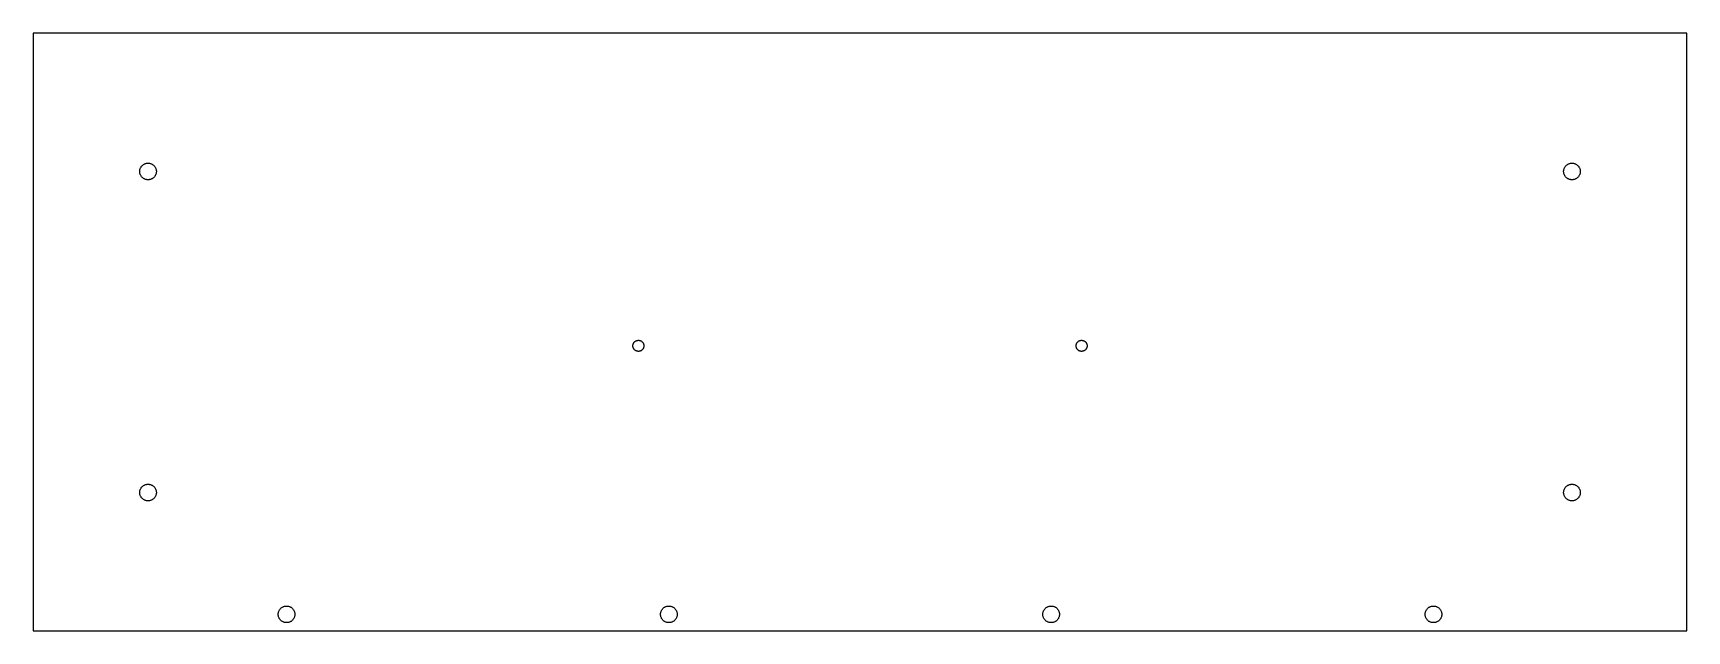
# Model space of a CAD drawing. Header units: metres. Extents: x 0 to 597, y 0 to 216.
import ezdxf

# ---------------------------------------------------------------- set-up
doc = ezdxf.new("R2010")
doc.units = ezdxf.units.M

msp = doc.modelspace()

# ---------------------------------------------------------------- linework, layer by layer
for p, q in [((597, 216), (0, 216)), ((0, 216), (0, 0)), ((597, 0), (597, 216)), ((38.7107, 167.104), (38.7855, 167.277)), ((38.7855, 167.277), (38.8711, 167.445)), ((38.8711, 167.445), (38.967, 167.607)), ((38.967, 167.607), (39.0729, 167.763)), ((39.0729, 167.763), (39.1885, 167.912)), ((39.1885, 167.912), (39.3131, 168.054)), ((39.3131, 168.054), (39.4464, 168.187)), ((39.4464, 168.187), (39.5877, 168.312)), ((39.5877, 168.312), (39.7366, 168.427)), ((39.7366, 168.427), (39.8925, 168.533)), ((39.8925, 168.533), (40.0547, 168.629)), ((40.0547, 168.629), (40.2227, 168.714)), ((40.2227, 168.714), (40.3956, 168.789)), ((40.3956, 168.789), (40.5729, 168.853)), ((40.5729, 168.853), (40.7539, 168.906)), ((40.7539, 168.906), (40.9379, 168.947)), ((40.9379, 168.947), (41.124, 168.976)), ((41.124, 168.976), (41.3116, 168.994)), ((41.3116, 168.994), (41.5, 169)), ((41.5, 169), (41.6884, 168.994)), ((41.6884, 168.994), (41.876, 168.976)), ((41.876, 168.976), (42.0621, 168.947)), ((42.0621, 168.947), (42.2461, 168.906)), ((42.2461, 168.906), (42.4271, 168.853)), ((42.4271, 168.853), (42.6044, 168.789)), ((42.6044, 168.789), (42.7773, 168.714)), ((42.7773, 168.714), (42.9453, 168.629)), ((42.9453, 168.629), (43.1075, 168.533)), ((43.1075, 168.533), (43.2634, 168.427)), ((43.2634, 168.427), (43.4123, 168.312)), ((43.4123, 168.312), (43.5536, 168.187)), ((43.5536, 168.187), (43.6869, 168.054)), ((43.6869, 168.054), (43.8115, 167.912)), ((43.8115, 167.912), (43.9271, 167.763)), ((43.9271, 167.763), (44.033, 167.607)), ((44.033, 167.607), (44.1289, 167.445)), ((44.1289, 167.445), (44.2145, 167.277)), ((44.2145, 167.277), (44.2893, 167.104)), ((552.711, 167.104), (552.786, 167.277)), ((552.786, 167.277), (552.871, 167.445)), ((552.871, 167.445), (552.967, 167.607)), ((552.967, 167.607), (553.073, 167.763)), ((553.073, 167.763), (553.188, 167.912)), ((553.188, 167.912), (553.313, 168.054)), ((553.313, 168.054), (553.446, 168.187)), ((553.446, 168.187), (553.588, 168.312)), ((553.588, 168.312), (553.737, 168.427)), ((553.737, 168.427), (553.893, 168.533)), ((553.893, 168.533), (554.055, 168.629)), ((554.055, 168.629), (554.223, 168.714)), ((554.223, 168.714), (554.396, 168.789)), ((554.396, 168.789), (554.573, 168.853)), ((554.573, 168.853), (554.754, 168.906)), ((554.754, 168.906), (554.938, 168.947)), ((554.938, 168.947), (555.124, 168.976)), ((555.124, 168.976), (555.312, 168.994)), ((555.312, 168.994), (555.5, 169)), ((555.5, 169), (555.688, 168.994)), ((555.688, 168.994), (555.876, 168.976)), ((555.876, 168.976), (556.062, 168.947)), ((556.062, 168.947), (556.246, 168.906)), ((556.246, 168.906), (556.427, 168.853)), ((556.427, 168.853), (556.604, 168.789)), ((556.604, 168.789), (556.777, 168.714)), ((556.777, 168.714), (556.945, 168.629)), ((556.945, 168.629), (557.107, 168.533)), ((557.107, 168.533), (557.263, 168.427)), ((557.263, 168.427), (557.412, 168.312)), ((557.412, 168.312), (557.554, 168.187)), ((557.554, 168.187), (557.687, 168.054)), ((557.687, 168.054), (557.812, 167.912)), ((557.812, 167.912), (557.927, 167.763)), ((557.927, 167.763), (558.033, 167.607)), ((558.033, 167.607), (558.129, 167.445)), ((558.129, 167.445), (558.214, 167.277)), ((558.214, 167.277), (558.289, 167.104)), ((38.5, 166), (38.5059, 166.188)), ((38.5059, 165.812), (38.5, 166)), ((38.5059, 166.188), (38.5237, 166.376)), ((38.5237, 165.624), (38.5059, 165.812)), ((38.5237, 166.376), (38.5531, 166.562)), ((38.5531, 165.438), (38.5237, 165.624)), ((38.5531, 166.562), (38.5942, 166.746)), ((38.5942, 165.254), (38.5531, 165.438)), ((38.5942, 166.746), (38.6468, 166.927)), ((38.6468, 165.073), (38.5942, 165.254)), ((38.6468, 166.927), (38.7107, 167.104)), ((38.7107, 164.896), (38.6468, 165.073)), ((38.7855, 164.723), (38.7107, 164.896)), ((38.8711, 164.555), (38.7855, 164.723)), ((38.967, 164.393), (38.8711, 164.555)), ((39.0729, 164.237), (38.967, 164.393)), ((39.1885, 164.088), (39.0729, 164.237)), ((39.3131, 163.946), (39.1885, 164.088)), ((39.4464, 163.813), (39.3131, 163.946)), ((39.5877, 163.688), (39.4464, 163.813)), ((39.7366, 163.573), (39.5877, 163.688)), ((39.8925, 163.467), (39.7366, 163.573)), ((40.0547, 163.371), (39.8925, 163.467)), ((40.2227, 163.286), (40.0547, 163.371)), ((40.3956, 163.211), (40.2227, 163.286)), ((40.5729, 163.147), (40.3956, 163.211)), ((40.7539, 163.094), (40.5729, 163.147)), ((40.9379, 163.053), (40.7539, 163.094)), ((41.124, 163.024), (40.9379, 163.053)), ((41.3116, 163.006), (41.124, 163.024)), ((41.5, 163), (41.3116, 163.006)), ((41.6884, 163.006), (41.5, 163)), ((41.876, 163.024), (41.6884, 163.006)), ((42.0621, 163.053), (41.876, 163.024)), ((42.2461, 163.094), (42.0621, 163.053)), ((42.4271, 163.147), (42.2461, 163.094)), ((42.6044, 163.211), (42.4271, 163.147)), ((42.7773, 163.286), (42.6044, 163.211)), ((42.9453, 163.371), (42.7773, 163.286)), ((43.1075, 163.467), (42.9453, 163.371)), ((43.2634, 163.573), (43.1075, 163.467)), ((43.4123, 163.688), (43.2634, 163.573)), ((43.5536, 163.813), (43.4123, 163.688)), ((43.6869, 163.946), (43.5536, 163.813)), ((43.8115, 164.088), (43.6869, 163.946)), ((43.9271, 164.237), (43.8115, 164.088)), ((44.033, 164.393), (43.9271, 164.237)), ((44.1289, 164.555), (44.033, 164.393)), ((44.2145, 164.723), (44.1289, 164.555)), ((44.2893, 164.896), (44.2145, 164.723)), ((44.2893, 167.104), (44.3532, 166.927)), ((44.3532, 165.073), (44.2893, 164.896)), ((44.3532, 166.927), (44.4057, 166.746)), ((44.4057, 165.254), (44.3532, 165.073)), ((44.4057, 166.746), (44.4469, 166.562)), ((44.4469, 165.438), (44.4057, 165.254)), ((44.4469, 166.562), (44.4763, 166.376)), ((44.4763, 165.624), (44.4469, 165.438)), ((44.4763, 166.376), (44.4941, 166.188)), ((44.4941, 165.812), (44.4763, 165.624)), ((44.4941, 166.188), (44.5, 166)), ((44.5, 166), (44.4941, 165.812)), ((552.5, 166), (552.506, 166.188)), ((552.506, 165.812), (552.5, 166)), ((552.506, 166.188), (552.524, 166.376)), ((552.524, 165.624), (552.506, 165.812)), ((552.524, 166.376), (552.553, 166.562)), ((552.553, 165.438), (552.524, 165.624)), ((552.553, 166.562), (552.594, 166.746)), ((552.594, 165.254), (552.553, 165.438)), ((552.594, 166.746), (552.647, 166.927)), ((552.647, 165.073), (552.594, 165.254)), ((552.647, 166.927), (552.711, 167.104)), ((552.711, 164.896), (552.647, 165.073)), ((552.786, 164.723), (552.711, 164.896)), ((552.871, 164.555), (552.786, 164.723)), ((552.967, 164.393), (552.871, 164.555)), ((553.073, 164.237), (552.967, 164.393)), ((553.188, 164.088), (553.073, 164.237)), ((553.313, 163.946), (553.188, 164.088)), ((553.446, 163.813), (553.313, 163.946)), ((553.588, 163.688), (553.446, 163.813)), ((553.737, 163.573), (553.588, 163.688)), ((553.893, 163.467), (553.737, 163.573)), ((554.055, 163.371), (553.893, 163.467)), ((554.223, 163.286), (554.055, 163.371)), ((554.396, 163.211), (554.223, 163.286)), ((554.573, 163.147), (554.396, 163.211)), ((554.754, 163.094), (554.573, 163.147)), ((554.938, 163.053), (554.754, 163.094)), ((555.124, 163.024), (554.938, 163.053)), ((555.312, 163.006), (555.124, 163.024)), ((555.5, 163), (555.312, 163.006)), ((555.688, 163.006), (555.5, 163)), ((555.876, 163.024), (555.688, 163.006)), ((556.062, 163.053), (555.876, 163.024)), ((556.246, 163.094), (556.062, 163.053)), ((556.427, 163.147), (556.246, 163.094)), ((556.604, 163.211), (556.427, 163.147)), ((556.777, 163.286), (556.604, 163.211)), ((556.945, 163.371), (556.777, 163.286)), ((557.107, 163.467), (556.945, 163.371)), ((557.263, 163.573), (557.107, 163.467)), ((557.412, 163.688), (557.263, 163.573)), ((557.554, 163.813), (557.412, 163.688)), ((557.687, 163.946), (557.554, 163.813)), ((557.812, 164.088), (557.687, 163.946)), ((557.927, 164.237), (557.812, 164.088)), ((558.033, 164.393), (557.927, 164.237)), ((558.129, 164.555), (558.033, 164.393)), ((558.214, 164.723), (558.129, 164.555)), ((558.289, 164.896), (558.214, 164.723)), ((558.289, 167.104), (558.353, 166.927)), ((558.353, 165.073), (558.289, 164.896)), ((558.353, 166.927), (558.406, 166.746)), ((558.406, 165.254), (558.353, 165.073)), ((558.406, 166.746), (558.447, 166.562)), ((558.447, 165.438), (558.406, 165.254)), ((558.447, 166.562), (558.476, 166.376)), ((558.476, 165.624), (558.447, 165.438)), ((558.476, 166.376), (558.494, 166.188)), ((558.494, 165.812), (558.476, 165.624)), ((558.494, 166.188), (558.5, 166)), ((558.5, 166), (558.494, 165.812)), ((216.5, 103), (216.504, 103.126)), ((216.504, 102.874), (216.5, 103)), ((216.504, 103.126), (216.516, 103.251)), ((216.516, 102.749), (216.504, 102.874)), ((216.516, 103.251), (216.535, 103.375)), ((216.535, 102.625), (216.516, 102.749)), ((216.535, 103.375), (216.563, 103.497)), ((216.563, 102.503), (216.535, 102.625)), ((216.563, 103.497), (216.598, 103.618)), ((216.598, 102.382), (216.563, 102.503)), ((216.598, 103.618), (216.64, 103.736)), ((216.64, 102.264), (216.598, 102.382)), ((216.64, 103.736), (216.69, 103.852)), ((216.69, 102.148), (216.64, 102.264)), ((216.69, 103.852), (216.747, 103.964)), ((216.747, 102.036), (216.69, 102.148)), ((216.747, 103.964), (216.811, 104.072)), ((216.811, 101.928), (216.747, 102.036)), ((216.811, 104.072), (216.882, 104.176)), ((216.882, 101.824), (216.811, 101.928)), ((216.882, 104.176), (216.959, 104.275)), ((216.959, 101.725), (216.882, 101.824)), ((216.959, 104.275), (217.042, 104.369)), ((217.042, 101.631), (216.959, 101.725)), ((217.042, 104.369), (217.131, 104.458)), ((217.131, 101.542), (217.042, 101.631)), ((217.131, 104.458), (217.225, 104.541)), ((217.225, 101.459), (217.131, 101.542)), ((217.225, 104.541), (217.324, 104.618)), ((217.324, 104.618), (217.428, 104.689)), ((217.428, 104.689), (217.536, 104.753)), ((217.536, 104.753), (217.648, 104.81)), ((217.648, 104.81), (217.764, 104.86)), ((217.764, 104.86), (217.882, 104.902)), ((217.882, 104.902), (218.003, 104.937)), ((218.003, 104.937), (218.125, 104.965)), ((218.125, 104.965), (218.249, 104.984)), ((218.249, 104.984), (218.374, 104.996)), ((218.374, 104.996), (218.5, 105)), ((218.5, 105), (218.626, 104.996)), ((218.626, 104.996), (218.751, 104.984)), ((218.751, 104.984), (218.875, 104.965)), ((218.875, 104.965), (218.997, 104.937)), ((218.997, 104.937), (219.118, 104.902)), ((219.118, 104.902), (219.236, 104.86)), ((219.236, 104.86), (219.352, 104.81)), ((219.352, 104.81), (219.464, 104.753)), ((219.464, 104.753), (219.572, 104.689)), ((219.572, 104.689), (219.676, 104.618)), ((219.676, 104.618), (219.775, 104.541)), ((219.775, 104.541), (219.869, 104.458)), ((219.869, 101.542), (219.775, 101.459)), ((219.869, 104.458), (219.958, 104.369)), ((219.958, 101.631), (219.869, 101.542)), ((219.958, 104.369), (220.041, 104.275)), ((220.041, 101.725), (219.958, 101.631)), ((220.041, 104.275), (220.118, 104.176)), ((220.118, 101.824), (220.041, 101.725)), ((220.118, 104.176), (220.189, 104.072)), ((220.189, 101.928), (220.118, 101.824)), ((220.189, 104.072), (220.253, 103.964)), ((220.253, 102.036), (220.189, 101.928)), ((220.253, 103.964), (220.31, 103.852)), ((220.31, 102.148), (220.253, 102.036)), ((220.31, 103.852), (220.36, 103.736)), ((220.36, 102.264), (220.31, 102.148)), ((220.36, 103.736), (220.402, 103.618)), ((220.402, 102.382), (220.36, 102.264)), ((220.402, 103.618), (220.437, 103.497)), ((220.437, 102.503), (220.402, 102.382)), ((220.437, 103.497), (220.465, 103.375)), ((220.465, 102.625), (220.437, 102.503)), ((220.465, 103.375), (220.484, 103.251)), ((220.484, 102.749), (220.465, 102.625)), ((220.484, 103.251), (220.496, 103.126)), ((220.496, 102.874), (220.484, 102.749)), ((220.496, 103.126), (220.5, 103)), ((220.5, 103), (220.496, 102.874)), ((376.5, 103), (376.504, 103.126)), ((376.504, 102.874), (376.5, 103)), ((376.504, 103.126), (376.516, 103.251)), ((376.516, 102.749), (376.504, 102.874)), ((376.516, 103.251), (376.535, 103.375)), ((376.535, 102.625), (376.516, 102.749)), ((376.535, 103.375), (376.563, 103.497)), ((376.563, 102.503), (376.535, 102.625)), ((376.563, 103.497), (376.598, 103.618)), ((376.598, 102.382), (376.563, 102.503)), ((376.598, 103.618), (376.64, 103.736)), ((376.64, 102.264), (376.598, 102.382)), ((376.64, 103.736), (376.69, 103.852)), ((376.69, 102.148), (376.64, 102.264)), ((376.69, 103.852), (376.747, 103.964)), ((376.747, 102.036), (376.69, 102.148)), ((376.747, 103.964), (376.811, 104.072)), ((376.811, 101.928), (376.747, 102.036)), ((376.811, 104.072), (376.882, 104.176)), ((376.882, 101.824), (376.811, 101.928)), ((376.882, 104.176), (376.959, 104.275)), ((376.959, 101.725), (376.882, 101.824)), ((376.959, 104.275), (377.042, 104.369)), ((377.042, 101.631), (376.959, 101.725)), ((377.042, 104.369), (377.131, 104.458)), ((377.131, 101.542), (377.042, 101.631)), ((377.131, 104.458), (377.225, 104.541)), ((377.225, 101.459), (377.131, 101.542)), ((377.225, 104.541), (377.324, 104.618)), ((377.324, 104.618), (377.428, 104.689)), ((377.428, 104.689), (377.536, 104.753)), ((377.536, 104.753), (377.648, 104.81)), ((377.648, 104.81), (377.764, 104.86)), ((377.764, 104.86), (377.882, 104.902)), ((377.882, 104.902), (378.003, 104.937)), ((378.003, 104.937), (378.125, 104.965)), ((378.125, 104.965), (378.249, 104.984)), ((378.249, 104.984), (378.374, 104.996)), ((378.374, 104.996), (378.5, 105)), ((378.5, 105), (378.626, 104.996)), ((378.626, 104.996), (378.751, 104.984)), ((378.751, 104.984), (378.875, 104.965)), ((378.875, 104.965), (378.997, 104.937)), ((378.997, 104.937), (379.118, 104.902)), ((379.118, 104.902), (379.236, 104.86)), ((379.236, 104.86), (379.352, 104.81)), ((379.352, 104.81), (379.464, 104.753)), ((379.464, 104.753), (379.572, 104.689)), ((379.572, 104.689), (379.676, 104.618)), ((379.676, 104.618), (379.775, 104.541)), ((379.775, 104.541), (379.869, 104.458)), ((379.869, 101.542), (379.775, 101.459)), ((379.869, 104.458), (379.958, 104.369)), ((379.958, 101.631), (379.869, 101.542)), ((379.958, 104.369), (380.041, 104.275)), ((380.041, 101.725), (379.958, 101.631)), ((380.041, 104.275), (380.118, 104.176)), ((380.118, 101.824), (380.041, 101.725)), ((380.118, 104.176), (380.189, 104.072)), ((380.189, 101.928), (380.118, 101.824)), ((380.189, 104.072), (380.253, 103.964)), ((380.253, 102.036), (380.189, 101.928)), ((380.253, 103.964), (380.31, 103.852)), ((380.31, 102.148), (380.253, 102.036)), ((380.31, 103.852), (380.36, 103.736)), ((380.36, 102.264), (380.31, 102.148)), ((380.36, 103.736), (380.402, 103.618)), ((380.402, 102.382), (380.36, 102.264)), ((380.402, 103.618), (380.437, 103.497)), ((380.437, 102.503), (380.402, 102.382)), ((380.437, 103.497), (380.465, 103.375)), ((380.465, 102.625), (380.437, 102.503)), ((380.465, 103.375), (380.484, 103.251)), ((380.484, 102.749), (380.465, 102.625)), ((380.484, 103.251), (380.496, 103.126)), ((380.496, 102.874), (380.484, 102.749)), ((380.496, 103.126), (380.5, 103)), ((380.5, 103), (380.496, 102.874)), ((217.324, 101.382), (217.225, 101.459)), ((217.428, 101.311), (217.324, 101.382)), ((217.536, 101.247), (217.428, 101.311)), ((217.648, 101.19), (217.536, 101.247)), ((217.764, 101.14), (217.648, 101.19)), ((217.882, 101.098), (217.764, 101.14)), ((218.003, 101.063), (217.882, 101.098)), ((218.125, 101.035), (218.003, 101.063)), ((218.249, 101.016), (218.125, 101.035)), ((218.374, 101.004), (218.249, 101.016)), ((218.5, 101), (218.374, 101.004)), ((218.626, 101.004), (218.5, 101)), ((218.751, 101.016), (218.626, 101.004)), ((218.875, 101.035), (218.751, 101.016)), ((218.997, 101.063), (218.875, 101.035)), ((219.118, 101.098), (218.997, 101.063)), ((219.236, 101.14), (219.118, 101.098)), ((219.352, 101.19), (219.236, 101.14)), ((219.464, 101.247), (219.352, 101.19)), ((219.572, 101.311), (219.464, 101.247)), ((219.676, 101.382), (219.572, 101.311)), ((219.775, 101.459), (219.676, 101.382)), ((377.324, 101.382), (377.225, 101.459)), ((377.428, 101.311), (377.324, 101.382)), ((377.536, 101.247), (377.428, 101.311)), ((377.648, 101.19), (377.536, 101.247)), ((377.764, 101.14), (377.648, 101.19)), ((377.882, 101.098), (377.764, 101.14)), ((378.003, 101.063), (377.882, 101.098)), ((378.125, 101.035), (378.003, 101.063)), ((378.249, 101.016), (378.125, 101.035)), ((378.374, 101.004), (378.249, 101.016)), ((378.5, 101), (378.374, 101.004)), ((378.626, 101.004), (378.5, 101)), ((378.751, 101.016), (378.626, 101.004)), ((378.875, 101.035), (378.751, 101.016)), ((378.997, 101.063), (378.875, 101.035)), ((379.118, 101.098), (378.997, 101.063)), ((379.236, 101.14), (379.118, 101.098)), ((379.352, 101.19), (379.236, 101.14)), ((379.464, 101.247), (379.352, 101.19)), ((379.572, 101.311), (379.464, 101.247)), ((379.676, 101.382), (379.572, 101.311)), ((379.775, 101.459), (379.676, 101.382)), ((38.5, 50), (38.5059, 50.1884)), ((38.5059, 49.8116), (38.5, 50)), ((38.5059, 50.1884), (38.5237, 50.376)), ((38.5237, 49.624), (38.5059, 49.8116)), ((38.5237, 50.376), (38.5531, 50.5621)), ((38.5531, 49.4379), (38.5237, 49.624)), ((38.5531, 50.5621), (38.5942, 50.7461)), ((38.5942, 49.2539), (38.5531, 49.4379)), ((38.5942, 50.7461), (38.6468, 50.9271)), ((38.6468, 49.0729), (38.5942, 49.2539)), ((38.6468, 50.9271), (38.7107, 51.1044)), ((38.7107, 48.8956), (38.6468, 49.0729)), ((38.7107, 51.1044), (38.7855, 51.2773)), ((38.7855, 48.7227), (38.7107, 48.8956)), ((38.7855, 51.2773), (38.8711, 51.4453)), ((38.8711, 48.5547), (38.7855, 48.7227)), ((38.8711, 51.4453), (38.967, 51.6075)), ((38.967, 48.3925), (38.8711, 48.5547)), ((38.967, 51.6075), (39.0729, 51.7634)), ((39.0729, 48.2366), (38.967, 48.3925)), ((39.0729, 51.7634), (39.1885, 51.9123)), ((39.1885, 48.0877), (39.0729, 48.2366)), ((39.1885, 51.9123), (39.3131, 52.0536)), ((39.3131, 47.9464), (39.1885, 48.0877)), ((39.3131, 52.0536), (39.4464, 52.1869)), ((39.4464, 47.8131), (39.3131, 47.9464)), ((39.4464, 52.1869), (39.5877, 52.3115)), ((39.5877, 47.6885), (39.4464, 47.8131)), ((39.5877, 52.3115), (39.7366, 52.4271)), ((39.7366, 52.4271), (39.8925, 52.533)), ((39.8925, 52.533), (40.0547, 52.6289)), ((40.0547, 52.6289), (40.2227, 52.7145)), ((40.2227, 52.7145), (40.3956, 52.7893)), ((40.3956, 52.7893), (40.5729, 52.8532)), ((40.5729, 52.8532), (40.7539, 52.9057)), ((40.7539, 52.9057), (40.9379, 52.9469)), ((40.9379, 52.9469), (41.124, 52.9763)), ((41.124, 52.9763), (41.3116, 52.9941)), ((41.3116, 52.9941), (41.5, 53)), ((41.5, 53), (41.6884, 52.9941)), ((41.6884, 52.9941), (41.876, 52.9763)), ((41.876, 52.9763), (42.0621, 52.9469)), ((42.0621, 52.9469), (42.2461, 52.9057)), ((42.2461, 52.9057), (42.4271, 52.8532)), ((42.4271, 52.8532), (42.6044, 52.7893)), ((42.6044, 52.7893), (42.7773, 52.7145)), ((42.7773, 52.7145), (42.9453, 52.6289)), ((42.9453, 52.6289), (43.1075, 52.533)), ((43.1075, 52.533), (43.2634, 52.4271)), ((43.2634, 52.4271), (43.4123, 52.3115)), ((43.4123, 52.3115), (43.5536, 52.1869)), ((43.5536, 47.8131), (43.4123, 47.6885)), ((43.5536, 52.1869), (43.6869, 52.0536)), ((43.6869, 47.9464), (43.5536, 47.8131)), ((43.6869, 52.0536), (43.8115, 51.9123)), ((43.8115, 48.0877), (43.6869, 47.9464)), ((43.8115, 51.9123), (43.9271, 51.7634)), ((43.9271, 48.2366), (43.8115, 48.0877)), ((43.9271, 51.7634), (44.033, 51.6075)), ((44.033, 48.3925), (43.9271, 48.2366)), ((44.033, 51.6075), (44.1289, 51.4453)), ((44.1289, 48.5547), (44.033, 48.3925)), ((44.1289, 51.4453), (44.2145, 51.2773)), ((44.2145, 48.7227), (44.1289, 48.5547)), ((44.2145, 51.2773), (44.2893, 51.1044)), ((44.2893, 48.8956), (44.2145, 48.7227)), ((44.2893, 51.1044), (44.3532, 50.9271)), ((44.3532, 49.0729), (44.2893, 48.8956)), ((44.3532, 50.9271), (44.4057, 50.7461)), ((44.4057, 49.2539), (44.3532, 49.0729)), ((44.4057, 50.7461), (44.4469, 50.5621)), ((44.4469, 49.4379), (44.4057, 49.2539)), ((44.4469, 50.5621), (44.4763, 50.376)), ((44.4763, 49.624), (44.4469, 49.4379)), ((44.4763, 50.376), (44.4941, 50.1884)), ((44.4941, 49.8116), (44.4763, 49.624)), ((44.4941, 50.1884), (44.5, 50)), ((44.5, 50), (44.4941, 49.8116)), ((552.5, 50), (552.506, 50.1884)), ((552.506, 49.8116), (552.5, 50)), ((552.506, 50.1884), (552.524, 50.376)), ((552.524, 49.624), (552.506, 49.8116)), ((552.524, 50.376), (552.553, 50.5621)), ((552.553, 49.4379), (552.524, 49.624)), ((552.553, 50.5621), (552.594, 50.7461)), ((552.594, 49.2539), (552.553, 49.4379)), ((552.594, 50.7461), (552.647, 50.9271)), ((552.647, 49.0729), (552.594, 49.2539)), ((552.647, 50.9271), (552.711, 51.1044)), ((552.711, 48.8956), (552.647, 49.0729)), ((552.711, 51.1044), (552.786, 51.2773)), ((552.786, 48.7227), (552.711, 48.8956)), ((552.786, 51.2773), (552.871, 51.4453)), ((552.871, 48.5547), (552.786, 48.7227)), ((552.871, 51.4453), (552.967, 51.6075)), ((552.967, 48.3925), (552.871, 48.5547)), ((552.967, 51.6075), (553.073, 51.7634)), ((553.073, 48.2366), (552.967, 48.3925)), ((553.073, 51.7634), (553.188, 51.9123)), ((553.188, 48.0877), (553.073, 48.2366)), ((553.188, 51.9123), (553.313, 52.0536)), ((553.313, 47.9464), (553.188, 48.0877)), ((553.313, 52.0536), (553.446, 52.1869)), ((553.446, 47.8131), (553.313, 47.9464)), ((553.446, 52.1869), (553.588, 52.3115)), ((553.588, 47.6885), (553.446, 47.8131)), ((553.588, 52.3115), (553.737, 52.4271)), ((553.737, 52.4271), (553.893, 52.533)), ((553.893, 52.533), (554.055, 52.6289)), ((554.055, 52.6289), (554.223, 52.7145)), ((554.223, 52.7145), (554.396, 52.7893)), ((554.396, 52.7893), (554.573, 52.8532)), ((554.573, 52.8532), (554.754, 52.9057)), ((554.754, 52.9057), (554.938, 52.9469)), ((554.938, 52.9469), (555.124, 52.9763)), ((555.124, 52.9763), (555.312, 52.9941)), ((555.312, 52.9941), (555.5, 53)), ((555.5, 53), (555.688, 52.9941)), ((555.688, 52.9941), (555.876, 52.9763)), ((555.876, 52.9763), (556.062, 52.9469)), ((556.062, 52.9469), (556.246, 52.9057)), ((556.246, 52.9057), (556.427, 52.8532)), ((556.427, 52.8532), (556.604, 52.7893)), ((556.604, 52.7893), (556.777, 52.7145)), ((556.777, 52.7145), (556.945, 52.6289)), ((556.945, 52.6289), (557.107, 52.533)), ((557.107, 52.533), (557.263, 52.4271)), ((557.263, 52.4271), (557.412, 52.3115)), ((557.412, 52.3115), (557.554, 52.1869)), ((557.554, 47.8131), (557.412, 47.6885)), ((557.554, 52.1869), (557.687, 52.0536)), ((557.687, 47.9464), (557.554, 47.8131)), ((557.687, 52.0536), (557.812, 51.9123)), ((557.812, 48.0877), (557.687, 47.9464)), ((557.812, 51.9123), (557.927, 51.7634)), ((557.927, 48.2366), (557.812, 48.0877)), ((557.927, 51.7634), (558.033, 51.6075)), ((558.033, 48.3925), (557.927, 48.2366)), ((558.033, 51.6075), (558.129, 51.4453)), ((558.129, 48.5547), (558.033, 48.3925)), ((558.129, 51.4453), (558.214, 51.2773)), ((558.214, 48.7227), (558.129, 48.5547)), ((558.214, 51.2773), (558.289, 51.1044)), ((558.289, 48.8956), (558.214, 48.7227)), ((558.289, 51.1044), (558.353, 50.9271)), ((558.353, 49.0729), (558.289, 48.8956)), ((558.353, 50.9271), (558.406, 50.7461)), ((558.406, 49.2539), (558.353, 49.0729)), ((558.406, 50.7461), (558.447, 50.5621)), ((558.447, 49.4379), (558.406, 49.2539)), ((558.447, 50.5621), (558.476, 50.376)), ((558.476, 49.624), (558.447, 49.4379)), ((558.476, 50.376), (558.494, 50.1884)), ((558.494, 49.8116), (558.476, 49.624)), ((558.494, 50.1884), (558.5, 50)), ((558.5, 50), (558.494, 49.8116)), ((39.7366, 47.5729), (39.5877, 47.6885)), ((39.8925, 47.467), (39.7366, 47.5729)), ((40.0547, 47.3711), (39.8925, 47.467)), ((40.2227, 47.2855), (40.0547, 47.3711)), ((40.3956, 47.2107), (40.2227, 47.2855)), ((40.5729, 47.1468), (40.3956, 47.2107)), ((40.7539, 47.0942), (40.5729, 47.1468)), ((40.9379, 47.0531), (40.7539, 47.0942)), ((41.124, 47.0237), (40.9379, 47.0531)), ((41.3116, 47.0059), (41.124, 47.0237)), ((41.5, 47), (41.3116, 47.0059)), ((41.6884, 47.0059), (41.5, 47)), ((41.876, 47.0237), (41.6884, 47.0059)), ((42.0621, 47.0531), (41.876, 47.0237)), ((42.2461, 47.0942), (42.0621, 47.0531)), ((42.4271, 47.1468), (42.2461, 47.0942)), ((42.6044, 47.2107), (42.4271, 47.1468)), ((42.7773, 47.2855), (42.6044, 47.2107)), ((42.9453, 47.3711), (42.7773, 47.2855)), ((43.1075, 47.467), (42.9453, 47.3711)), ((43.2634, 47.5729), (43.1075, 47.467)), ((43.4123, 47.6885), (43.2634, 47.5729)), ((553.737, 47.5729), (553.588, 47.6885)), ((553.893, 47.467), (553.737, 47.5729)), ((554.055, 47.3711), (553.893, 47.467)), ((554.223, 47.2855), (554.055, 47.3711)), ((554.396, 47.2107), (554.223, 47.2855)), ((554.573, 47.1468), (554.396, 47.2107)), ((554.754, 47.0942), (554.573, 47.1468)), ((554.938, 47.0531), (554.754, 47.0942)), ((555.124, 47.0237), (554.938, 47.0531)), ((555.312, 47.0059), (555.124, 47.0237)), ((555.5, 47), (555.312, 47.0059)), ((555.688, 47.0059), (555.5, 47)), ((555.876, 47.0237), (555.688, 47.0059)), ((556.062, 47.0531), (555.876, 47.0237)), ((556.246, 47.0942), (556.062, 47.0531)), ((556.427, 47.1468), (556.246, 47.0942)), ((556.604, 47.2107), (556.427, 47.1468)), ((556.777, 47.2855), (556.604, 47.2107)), ((556.945, 47.3711), (556.777, 47.2855)), ((557.107, 47.467), (556.945, 47.3711)), ((557.263, 47.5729), (557.107, 47.467)), ((557.412, 47.6885), (557.263, 47.5729)), ((88.5, 6), (88.5059, 6.18837)), ((88.5059, 5.81163), (88.5, 6)), ((88.5059, 6.18837), (88.5237, 6.376)), ((88.5237, 6.376), (88.5531, 6.56214)), ((88.5531, 6.56214), (88.5942, 6.74607)), ((88.5942, 6.74607), (88.6468, 6.92705)), ((88.6468, 6.92705), (88.7107, 7.10437)), ((88.7107, 7.10437), (88.7855, 7.27734)), ((88.7855, 7.27734), (88.8711, 7.44526)), ((88.8711, 7.44526), (88.967, 7.60748)), ((88.967, 7.60748), (89.0729, 7.76336)), ((89.0729, 7.76336), (89.1885, 7.91227)), ((89.1885, 7.91227), (89.3131, 8.05364)), ((89.3131, 8.05364), (89.4464, 8.18691)), ((89.4464, 8.18691), (89.5877, 8.31154)), ((89.5877, 8.31154), (89.7366, 8.42705)), ((89.7366, 8.42705), (89.8925, 8.53298)), ((89.8925, 8.53298), (90.0547, 8.62892)), ((90.0547, 8.62892), (90.2227, 8.71448)), ((90.2227, 8.71448), (90.3956, 8.78933)), ((90.3956, 8.78933), (90.5729, 8.85317)), ((90.5729, 8.85317), (90.7539, 8.90575)), ((90.7539, 8.90575), (90.9379, 8.94686)), ((90.9379, 8.94686), (91.124, 8.97634)), ((91.124, 8.97634), (91.3116, 8.99408)), ((91.3116, 8.99408), (91.5, 9)), ((91.5, 9), (91.6884, 8.99408)), ((91.6884, 8.99408), (91.876, 8.97634)), ((91.876, 8.97634), (92.0621, 8.94686)), ((92.0621, 8.94686), (92.2461, 8.90575)), ((92.2461, 8.90575), (92.4271, 8.85317)), ((92.4271, 8.85317), (92.6044, 8.78933)), ((92.6044, 8.78933), (92.7773, 8.71448)), ((92.7773, 8.71448), (92.9453, 8.62892)), ((92.9453, 8.62892), (93.1075, 8.53298)), ((93.1075, 8.53298), (93.2634, 8.42705)), ((93.2634, 8.42705), (93.4123, 8.31154)), ((93.4123, 8.31154), (93.5536, 8.18691)), ((93.5536, 8.18691), (93.6869, 8.05364)), ((93.6869, 8.05364), (93.8115, 7.91227)), ((93.8115, 7.91227), (93.9271, 7.76336)), ((93.9271, 7.76336), (94.033, 7.60748)), ((94.033, 7.60748), (94.1289, 7.44526)), ((94.1289, 7.44526), (94.2145, 7.27734)), ((94.2145, 7.27734), (94.2893, 7.10437)), ((94.2893, 7.10437), (94.3532, 6.92705)), ((94.3532, 6.92705), (94.4057, 6.74607)), ((94.4057, 6.74607), (94.4469, 6.56214)), ((94.4469, 6.56214), (94.4763, 6.376)), ((94.4763, 6.376), (94.4941, 6.18837)), ((94.4941, 6.18837), (94.5, 6)), ((94.5, 6), (94.4941, 5.81163)), ((226.5, 6), (226.506, 6.18837)), ((226.506, 5.81163), (226.5, 6)), ((226.506, 6.18837), (226.524, 6.376)), ((226.524, 6.376), (226.553, 6.56214)), ((226.553, 6.56214), (226.594, 6.74607)), ((226.594, 6.74607), (226.647, 6.92705)), ((226.647, 6.92705), (226.711, 7.10437)), ((226.711, 7.10437), (226.786, 7.27734)), ((226.786, 7.27734), (226.871, 7.44526)), ((226.871, 7.44526), (226.967, 7.60748)), ((226.967, 7.60748), (227.073, 7.76336)), ((227.073, 7.76336), (227.188, 7.91227)), ((227.188, 7.91227), (227.313, 8.05364)), ((227.313, 8.05364), (227.446, 8.18691)), ((227.446, 8.18691), (227.588, 8.31154)), ((227.588, 8.31154), (227.737, 8.42705)), ((227.737, 8.42705), (227.893, 8.53298)), ((227.893, 8.53298), (228.055, 8.62892)), ((228.055, 8.62892), (228.223, 8.71448)), ((228.223, 8.71448), (228.396, 8.78933)), ((228.396, 8.78933), (228.573, 8.85317)), ((228.573, 8.85317), (228.754, 8.90575)), ((228.754, 8.90575), (228.938, 8.94686)), ((228.938, 8.94686), (229.124, 8.97634)), ((229.124, 8.97634), (229.312, 8.99408)), ((229.312, 8.99408), (229.5, 9)), ((229.5, 9), (229.688, 8.99408)), ((229.688, 8.99408), (229.876, 8.97634)), ((229.876, 8.97634), (230.062, 8.94686)), ((230.062, 8.94686), (230.246, 8.90575)), ((230.246, 8.90575), (230.427, 8.85317)), ((230.427, 8.85317), (230.604, 8.78933)), ((230.604, 8.78933), (230.777, 8.71448)), ((230.777, 8.71448), (230.945, 8.62892)), ((230.945, 8.62892), (231.107, 8.53298)), ((231.107, 8.53298), (231.263, 8.42705)), ((231.263, 8.42705), (231.412, 8.31154)), ((231.412, 8.31154), (231.554, 8.18691)), ((231.554, 8.18691), (231.687, 8.05364)), ((231.687, 8.05364), (231.812, 7.91227)), ((231.812, 7.91227), (231.927, 7.76336)), ((231.927, 7.76336), (232.033, 7.60748)), ((232.033, 7.60748), (232.129, 7.44526)), ((232.129, 7.44526), (232.214, 7.27734)), ((232.214, 7.27734), (232.289, 7.10437)), ((232.289, 7.10437), (232.353, 6.92705)), ((232.353, 6.92705), (232.406, 6.74607)), ((232.406, 6.74607), (232.447, 6.56214)), ((232.447, 6.56214), (232.476, 6.376)), ((232.476, 6.376), (232.494, 6.18837)), ((232.494, 6.18837), (232.5, 6)), ((232.5, 6), (232.494, 5.81163)), ((364.5, 6), (364.506, 6.18837)), ((364.506, 5.81163), (364.5, 6)), ((364.506, 6.18837), (364.524, 6.376)), ((364.524, 6.376), (364.553, 6.56214)), ((364.553, 6.56214), (364.594, 6.74607)), ((364.594, 6.74607), (364.647, 6.92705)), ((364.647, 6.92705), (364.711, 7.10437)), ((364.711, 7.10437), (364.786, 7.27734)), ((364.786, 7.27734), (364.871, 7.44526)), ((364.871, 7.44526), (364.967, 7.60748)), ((364.967, 7.60748), (365.073, 7.76336)), ((365.073, 7.76336), (365.188, 7.91227)), ((365.188, 7.91227), (365.313, 8.05364)), ((365.313, 8.05364), (365.446, 8.18691)), ((365.446, 8.18691), (365.588, 8.31154)), ((365.588, 8.31154), (365.737, 8.42705)), ((365.737, 8.42705), (365.893, 8.53298)), ((365.893, 8.53298), (366.055, 8.62892)), ((366.055, 8.62892), (366.223, 8.71448)), ((366.223, 8.71448), (366.396, 8.78933)), ((366.396, 8.78933), (366.573, 8.85317)), ((366.573, 8.85317), (366.754, 8.90575)), ((366.754, 8.90575), (366.938, 8.94686)), ((366.938, 8.94686), (367.124, 8.97634)), ((367.124, 8.97634), (367.312, 8.99408)), ((367.312, 8.99408), (367.5, 9)), ((367.5, 9), (367.688, 8.99408)), ((367.688, 8.99408), (367.876, 8.97634)), ((367.876, 8.97634), (368.062, 8.94686)), ((368.062, 8.94686), (368.246, 8.90575)), ((368.246, 8.90575), (368.427, 8.85317)), ((368.427, 8.85317), (368.604, 8.78933)), ((368.604, 8.78933), (368.777, 8.71448)), ((368.777, 8.71448), (368.945, 8.62892)), ((368.945, 8.62892), (369.107, 8.53298)), ((369.107, 8.53298), (369.263, 8.42705)), ((369.263, 8.42705), (369.412, 8.31154)), ((369.412, 8.31154), (369.554, 8.18691)), ((369.554, 8.18691), (369.687, 8.05364)), ((369.687, 8.05364), (369.812, 7.91227)), ((369.812, 7.91227), (369.927, 7.76336)), ((369.927, 7.76336), (370.033, 7.60748)), ((370.033, 7.60748), (370.129, 7.44526)), ((370.129, 7.44526), (370.214, 7.27734)), ((370.214, 7.27734), (370.289, 7.10437)), ((370.289, 7.10437), (370.353, 6.92705)), ((370.353, 6.92705), (370.406, 6.74607)), ((370.406, 6.74607), (370.447, 6.56214)), ((370.447, 6.56214), (370.476, 6.376)), ((370.476, 6.376), (370.494, 6.18837)), ((370.494, 6.18837), (370.5, 6)), ((370.5, 6), (370.494, 5.81163)), ((502.5, 6), (502.506, 6.18837)), ((502.506, 5.81163), (502.5, 6)), ((502.506, 6.18837), (502.524, 6.376)), ((502.524, 6.376), (502.553, 6.56214)), ((502.553, 6.56214), (502.594, 6.74607)), ((502.594, 6.74607), (502.647, 6.92705)), ((502.647, 6.92705), (502.711, 7.10437)), ((502.711, 7.10437), (502.786, 7.27734)), ((502.786, 7.27734), (502.871, 7.44526)), ((502.871, 7.44526), (502.967, 7.60748)), ((502.967, 7.60748), (503.073, 7.76336)), ((503.073, 7.76336), (503.188, 7.91227)), ((503.188, 7.91227), (503.313, 8.05364)), ((503.313, 8.05364), (503.446, 8.18691)), ((503.446, 8.18691), (503.588, 8.31154)), ((503.588, 8.31154), (503.737, 8.42705)), ((503.737, 8.42705), (503.893, 8.53298)), ((503.893, 8.53298), (504.055, 8.62892)), ((504.055, 8.62892), (504.223, 8.71448)), ((504.223, 8.71448), (504.396, 8.78933)), ((504.396, 8.78933), (504.573, 8.85317)), ((504.573, 8.85317), (504.754, 8.90575)), ((504.754, 8.90575), (504.938, 8.94686)), ((504.938, 8.94686), (505.124, 8.97634)), ((505.124, 8.97634), (505.312, 8.99408)), ((505.312, 8.99408), (505.5, 9)), ((505.5, 9), (505.688, 8.99408)), ((505.688, 8.99408), (505.876, 8.97634)), ((505.876, 8.97634), (506.062, 8.94686)), ((506.062, 8.94686), (506.246, 8.90575)), ((506.246, 8.90575), (506.427, 8.85317)), ((506.427, 8.85317), (506.604, 8.78933)), ((506.604, 8.78933), (506.777, 8.71448)), ((506.777, 8.71448), (506.945, 8.62892)), ((506.945, 8.62892), (507.107, 8.53298)), ((507.107, 8.53298), (507.263, 8.42705)), ((507.263, 8.42705), (507.412, 8.31154)), ((507.412, 8.31154), (507.554, 8.18691)), ((507.554, 8.18691), (507.687, 8.05364)), ((507.687, 8.05364), (507.812, 7.91227)), ((507.812, 7.91227), (507.927, 7.76336)), ((507.927, 7.76336), (508.033, 7.60748)), ((508.033, 7.60748), (508.129, 7.44526)), ((508.129, 7.44526), (508.214, 7.27734)), ((508.214, 7.27734), (508.289, 7.10437)), ((508.289, 7.10437), (508.353, 6.92705)), ((508.353, 6.92705), (508.406, 6.74607)), ((508.406, 6.74607), (508.447, 6.56214)), ((508.447, 6.56214), (508.476, 6.376)), ((508.476, 6.376), (508.494, 6.18837)), ((508.494, 6.18837), (508.5, 6)), ((508.5, 6), (508.494, 5.81163)), ((0, 0), (597, 0)), ((88.5237, 5.624), (88.5059, 5.81163)), ((88.5531, 5.43786), (88.5237, 5.624)), ((88.5942, 5.25393), (88.5531, 5.43786)), ((88.6468, 5.07295), (88.5942, 5.25393)), ((88.7107, 4.89563), (88.6468, 5.07295)), ((88.7855, 4.72266), (88.7107, 4.89563)), ((88.8711, 4.55474), (88.7855, 4.72266)), ((88.967, 4.39252), (88.8711, 4.55474)), ((89.0729, 4.23664), (88.967, 4.39252)), ((89.1885, 4.08773), (89.0729, 4.23664)), ((89.3131, 3.94636), (89.1885, 4.08773)), ((89.4464, 3.81309), (89.3131, 3.94636)), ((89.5877, 3.68846), (89.4464, 3.81309)), ((89.7366, 3.57295), (89.5877, 3.68846)), ((89.8925, 3.46702), (89.7366, 3.57295)), ((90.0547, 3.37108), (89.8925, 3.46702)), ((90.2227, 3.28552), (90.0547, 3.37108)), ((90.3956, 3.21067), (90.2227, 3.28552)), ((90.5729, 3.14683), (90.3956, 3.21067)), ((90.7539, 3.09425), (90.5729, 3.14683)), ((90.9379, 3.05314), (90.7539, 3.09425)), ((91.124, 3.02366), (90.9379, 3.05314)), ((91.3116, 3.00592), (91.124, 3.02366)), ((91.5, 3), (91.3116, 3.00592)), ((91.6884, 3.00592), (91.5, 3)), ((91.876, 3.02366), (91.6884, 3.00592)), ((92.0621, 3.05314), (91.876, 3.02366)), ((92.2461, 3.09425), (92.0621, 3.05314)), ((92.4271, 3.14683), (92.2461, 3.09425)), ((92.6044, 3.21067), (92.4271, 3.14683)), ((92.7773, 3.28552), (92.6044, 3.21067)), ((92.9453, 3.37108), (92.7773, 3.28552)), ((93.1075, 3.46702), (92.9453, 3.37108)), ((93.2634, 3.57295), (93.1075, 3.46702)), ((93.4123, 3.68846), (93.2634, 3.57295)), ((93.5536, 3.81309), (93.4123, 3.68846)), ((93.6869, 3.94636), (93.5536, 3.81309)), ((93.8115, 4.08773), (93.6869, 3.94636)), ((93.9271, 4.23664), (93.8115, 4.08773)), ((94.033, 4.39252), (93.9271, 4.23664)), ((94.1289, 4.55474), (94.033, 4.39252)), ((94.2145, 4.72266), (94.1289, 4.55474)), ((94.2893, 4.89563), (94.2145, 4.72266)), ((94.3532, 5.07295), (94.2893, 4.89563)), ((94.4057, 5.25393), (94.3532, 5.07295)), ((94.4469, 5.43786), (94.4057, 5.25393)), ((94.4763, 5.624), (94.4469, 5.43786)), ((94.4941, 5.81163), (94.4763, 5.624)), ((226.524, 5.624), (226.506, 5.81163)), ((226.553, 5.43786), (226.524, 5.624)), ((226.594, 5.25393), (226.553, 5.43786)), ((226.647, 5.07295), (226.594, 5.25393)), ((226.711, 4.89563), (226.647, 5.07295)), ((226.786, 4.72266), (226.711, 4.89563)), ((226.871, 4.55474), (226.786, 4.72266)), ((226.967, 4.39252), (226.871, 4.55474)), ((227.073, 4.23664), (226.967, 4.39252)), ((227.188, 4.08773), (227.073, 4.23664)), ((227.313, 3.94636), (227.188, 4.08773)), ((227.446, 3.81309), (227.313, 3.94636)), ((227.588, 3.68846), (227.446, 3.81309)), ((227.737, 3.57295), (227.588, 3.68846)), ((227.893, 3.46702), (227.737, 3.57295)), ((228.055, 3.37108), (227.893, 3.46702)), ((228.223, 3.28552), (228.055, 3.37108)), ((228.396, 3.21067), (228.223, 3.28552)), ((228.573, 3.14683), (228.396, 3.21067)), ((228.754, 3.09425), (228.573, 3.14683)), ((228.938, 3.05314), (228.754, 3.09425)), ((229.124, 3.02366), (228.938, 3.05314)), ((229.312, 3.00592), (229.124, 3.02366)), ((229.5, 3), (229.312, 3.00592)), ((229.688, 3.00592), (229.5, 3)), ((229.876, 3.02366), (229.688, 3.00592)), ((230.062, 3.05314), (229.876, 3.02366)), ((230.246, 3.09425), (230.062, 3.05314)), ((230.427, 3.14683), (230.246, 3.09425)), ((230.604, 3.21067), (230.427, 3.14683)), ((230.777, 3.28552), (230.604, 3.21067)), ((230.945, 3.37108), (230.777, 3.28552)), ((231.107, 3.46702), (230.945, 3.37108)), ((231.263, 3.57295), (231.107, 3.46702)), ((231.412, 3.68846), (231.263, 3.57295)), ((231.554, 3.81309), (231.412, 3.68846)), ((231.687, 3.94636), (231.554, 3.81309)), ((231.812, 4.08773), (231.687, 3.94636)), ((231.927, 4.23664), (231.812, 4.08773)), ((232.033, 4.39252), (231.927, 4.23664)), ((232.129, 4.55474), (232.033, 4.39252)), ((232.214, 4.72266), (232.129, 4.55474)), ((232.289, 4.89563), (232.214, 4.72266)), ((232.353, 5.07295), (232.289, 4.89563)), ((232.406, 5.25393), (232.353, 5.07295)), ((232.447, 5.43786), (232.406, 5.25393)), ((232.476, 5.624), (232.447, 5.43786)), ((232.494, 5.81163), (232.476, 5.624)), ((364.524, 5.624), (364.506, 5.81163)), ((364.553, 5.43786), (364.524, 5.624)), ((364.594, 5.25393), (364.553, 5.43786)), ((364.647, 5.07295), (364.594, 5.25393)), ((364.711, 4.89563), (364.647, 5.07295)), ((364.786, 4.72266), (364.711, 4.89563)), ((364.871, 4.55474), (364.786, 4.72266)), ((364.967, 4.39252), (364.871, 4.55474)), ((365.073, 4.23664), (364.967, 4.39252)), ((365.188, 4.08773), (365.073, 4.23664)), ((365.313, 3.94636), (365.188, 4.08773)), ((365.446, 3.81309), (365.313, 3.94636)), ((365.588, 3.68846), (365.446, 3.81309)), ((365.737, 3.57295), (365.588, 3.68846)), ((365.893, 3.46702), (365.737, 3.57295)), ((366.055, 3.37108), (365.893, 3.46702)), ((366.223, 3.28552), (366.055, 3.37108)), ((366.396, 3.21067), (366.223, 3.28552)), ((366.573, 3.14683), (366.396, 3.21067)), ((366.754, 3.09425), (366.573, 3.14683)), ((366.938, 3.05314), (366.754, 3.09425)), ((367.124, 3.02366), (366.938, 3.05314)), ((367.312, 3.00592), (367.124, 3.02366)), ((367.5, 3), (367.312, 3.00592)), ((367.688, 3.00592), (367.5, 3)), ((367.876, 3.02366), (367.688, 3.00592)), ((368.062, 3.05314), (367.876, 3.02366)), ((368.246, 3.09425), (368.062, 3.05314)), ((368.427, 3.14683), (368.246, 3.09425)), ((368.604, 3.21067), (368.427, 3.14683)), ((368.777, 3.28552), (368.604, 3.21067)), ((368.945, 3.37108), (368.777, 3.28552)), ((369.107, 3.46702), (368.945, 3.37108)), ((369.263, 3.57295), (369.107, 3.46702)), ((369.412, 3.68846), (369.263, 3.57295)), ((369.554, 3.81309), (369.412, 3.68846)), ((369.687, 3.94636), (369.554, 3.81309)), ((369.812, 4.08773), (369.687, 3.94636)), ((369.927, 4.23664), (369.812, 4.08773)), ((370.033, 4.39252), (369.927, 4.23664)), ((370.129, 4.55474), (370.033, 4.39252)), ((370.214, 4.72266), (370.129, 4.55474)), ((370.289, 4.89563), (370.214, 4.72266)), ((370.353, 5.07295), (370.289, 4.89563)), ((370.406, 5.25393), (370.353, 5.07295)), ((370.447, 5.43786), (370.406, 5.25393)), ((370.476, 5.624), (370.447, 5.43786)), ((370.494, 5.81163), (370.476, 5.624)), ((502.524, 5.624), (502.506, 5.81163)), ((502.553, 5.43786), (502.524, 5.624)), ((502.594, 5.25393), (502.553, 5.43786)), ((502.647, 5.07295), (502.594, 5.25393)), ((502.711, 4.89563), (502.647, 5.07295)), ((502.786, 4.72266), (502.711, 4.89563)), ((502.871, 4.55474), (502.786, 4.72266)), ((502.967, 4.39252), (502.871, 4.55474)), ((503.073, 4.23664), (502.967, 4.39252)), ((503.188, 4.08773), (503.073, 4.23664)), ((503.313, 3.94636), (503.188, 4.08773)), ((503.446, 3.81309), (503.313, 3.94636)), ((503.588, 3.68846), (503.446, 3.81309)), ((503.737, 3.57295), (503.588, 3.68846)), ((503.893, 3.46702), (503.737, 3.57295)), ((504.055, 3.37108), (503.893, 3.46702)), ((504.223, 3.28552), (504.055, 3.37108)), ((504.396, 3.21067), (504.223, 3.28552)), ((504.573, 3.14683), (504.396, 3.21067)), ((504.754, 3.09425), (504.573, 3.14683)), ((504.938, 3.05314), (504.754, 3.09425)), ((505.124, 3.02366), (504.938, 3.05314)), ((505.312, 3.00592), (505.124, 3.02366)), ((505.5, 3), (505.312, 3.00592)), ((505.688, 3.00592), (505.5, 3)), ((505.876, 3.02366), (505.688, 3.00592)), ((506.062, 3.05314), (505.876, 3.02366)), ((506.246, 3.09425), (506.062, 3.05314)), ((506.427, 3.14683), (506.246, 3.09425)), ((506.604, 3.21067), (506.427, 3.14683)), ((506.777, 3.28552), (506.604, 3.21067)), ((506.945, 3.37108), (506.777, 3.28552)), ((507.107, 3.46702), (506.945, 3.37108)), ((507.263, 3.57295), (507.107, 3.46702)), ((507.412, 3.68846), (507.263, 3.57295)), ((507.554, 3.81309), (507.412, 3.68846)), ((507.687, 3.94636), (507.554, 3.81309)), ((507.812, 4.08773), (507.687, 3.94636)), ((507.927, 4.23664), (507.812, 4.08773)), ((508.033, 4.39252), (507.927, 4.23664)), ((508.129, 4.55474), (508.033, 4.39252)), ((508.214, 4.72266), (508.129, 4.55474)), ((508.289, 4.89563), (508.214, 4.72266)), ((508.353, 5.07295), (508.289, 4.89563)), ((508.406, 5.25393), (508.353, 5.07295)), ((508.447, 5.43786), (508.406, 5.25393)), ((508.476, 5.624), (508.447, 5.43786)), ((508.494, 5.81163), (508.476, 5.624))]:
    msp.add_line(p, q)

doc.saveas('drawing.dxf')
